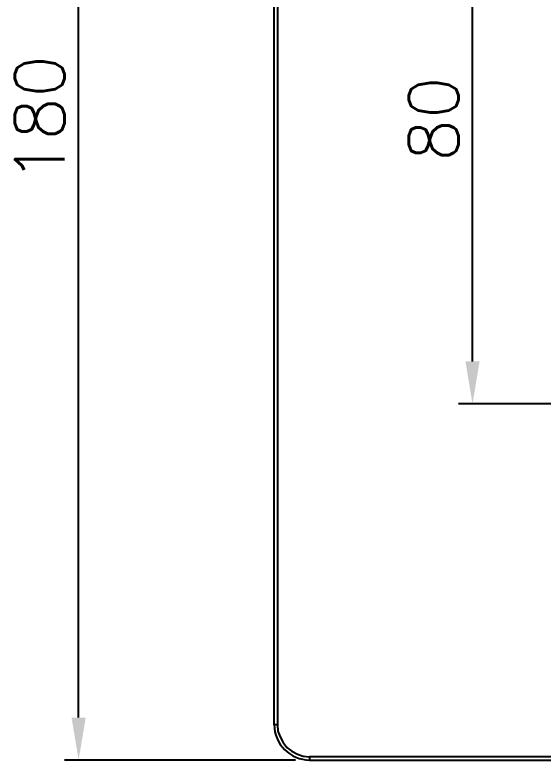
# Model space of a CAD drawing. Extents: x -1576 to -1156, y -4234 to -3937.
# Drawn here: x -1454.8 to -1417.5, y -4147.3 to -4094.7 of the extents above; entities that cross this region are included whole.
import ezdxf

# ---------------------------------------------------------------- set-up
doc = ezdxf.new("R2010")
doc.units = 0
doc.header["$LTSCALE"] = 7
doc.layers.add('DIM', color=2, linetype='CONTINUOUS')
doc.layers.add('DWG', color=7, linetype='CONTINUOUS')
doc.styles.add('GHS', font='ROMANS.shx', dxfattribs={"bigfont": 'GHS.shx'})

msp = doc.modelspace()

# ---------------------------------------------------------------- linework, layer by layer
at = {"layer": 'DIM', "ltscale": 0.6}
for p, q in [((-1450.31, -4144.275), (-1450.31, -4059.746)), ((-1422.484, -4119.129), (-1422.484, -4084.907)), ((-1404.297, -4122.129), (-1423.484, -4122.129)), ((-1434.994, -4147.275), (-1451.31, -4147.275))]:
    msp.add_line(p, q, dxfattribs=at)
for points in [[(-1422.984, -4119.129), (-1421.984, -4119.129), (-1422.484, -4122.129)], [(-1450.81, -4144.275), (-1449.81, -4144.275), (-1450.31, -4147.275)]]:
    msp.add_solid(points, dxfattribs=at)
at = {"layer": 'DWG'}
for points in [[(-1436.255, -4144.776), (-1436.493, -4144.776), (-1436.493, -4059.274), (-1436.255, -4059.274)], [(-1368.604, -4147.037), (-1433.994, -4147.037), (-1433.994, -4147.275), (-1368.604, -4147.275)]]:
    msp.add_lwpolyline(points, close=True, dxfattribs=at)
msp.add_lwpolyline([(-1436.255, -4144.776), (-1436.226, -4145.222), (-1436.077, -4145.639), (-1435.869, -4146.025), (-1435.601, -4146.382), (-1435.244, -4146.65), (-1434.857, -4146.858), (-1434.441, -4147.007), (-1433.994, -4147.037)], dxfattribs=at)
msp.add_arc((-1433.975, -4144.757), 2.518, 180.438, 269.562, dxfattribs=at)

# ---------------------------------------------------------------- texts
at = {"layer": 'DIM', "ltscale": 0.6, "char_height": 3.5, "attachment_point": 5, "rotation": 90, "style": 'GHS'}
for s, insert in [('\\A1;180', (-1453.06, -4102.01)), ('\\A1;80', (-1425.234, -4102.018))]:
    msp.add_mtext(s, dxfattribs=dict(at, insert=insert))

doc.saveas('drawing.dxf')
